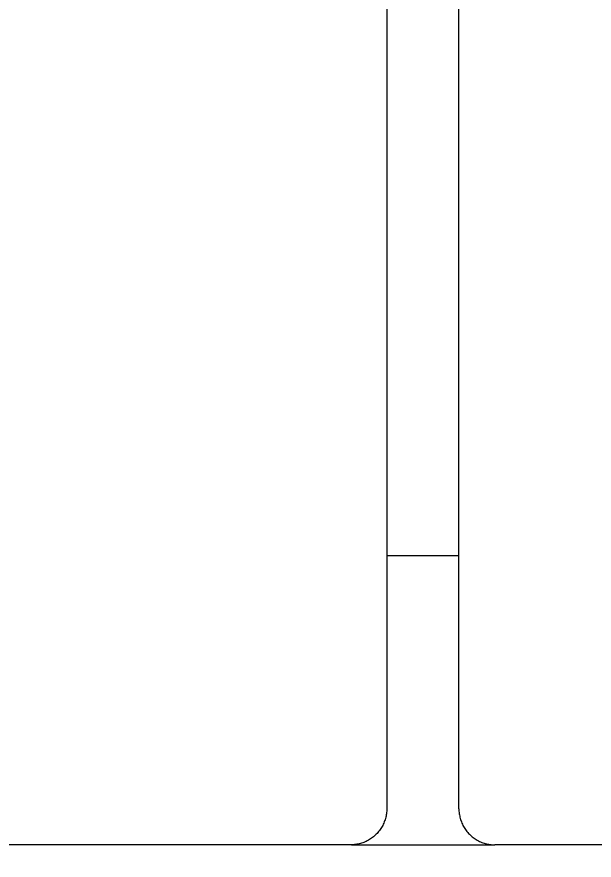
# Model space of a CAD drawing. Header units: millimetres. Extents: x -402 to 3954, y -41 to 3282.
# Drawn here: x -54.6 to 25.4, y 1250.8 to 1367.6 of the extents above; entities that cross this region are included whole.
import ezdxf

# ---------------------------------------------------------------- set-up
doc = ezdxf.new("R2010")
doc.units = ezdxf.units.MM
for name, color, linetype, lineweight in [('ZANO_O', 10, 'Continuous', 0), ('ZANO_R', 7, 'Continuous', 0), ('ZANO_W', 1, 'Continuous', 0)]:
    doc.layers.add(name, color=color, linetype=linetype, lineweight=lineweight)
doc.styles.add('Arial', font='arial.ttf')
doc.styles.get("Standard").update_dxf_attribs({"font": 'ARIALUNI.TTF'})
doc.dimstyles.new('pl i ang', dxfattribs={"dimtxt": 50, "dimasz": 50, "dimexe": 1.25, "dimexo": 0.625, "dimgap": 10, "dimtad": 1, "dimtoh": 1, "dimtxsty": 'Standard', "dimcen": 2.5, "dimclrd": 1, "dimclre": 1, "dimclrt": 1, "dimadec": 0, "dimazin": 0, "dimtfac": 1, "dimtmove": 0, "dimatfit": 3, "dimfxl": 1, "dimarcsym": 1})

# ---------------------------------------------------------------- blocks, each defined once
blk = doc.blocks.new('*D412')
at = {"layer": 'ZANO_W', "color": 1, "lineweight": -2}
for p, q in [((-143.37, 1252.91), (-143.37, 1074.44)), ((1744.62, 1252.39), (1744.62, 1074.44)), ((-103.37, 1084.44), (1704.62, 1084.44))]:
    blk.add_line(p, q, dxfattribs=at)
at = {"layer": 'ZANO_W', "color": 1}
for points in [[(-103.37, 1091.1), (-103.37, 1077.77), (-143.37, 1084.44)], [(1704.62, 1077.77), (1704.62, 1091.1), (1744.62, 1084.44)]]:
    blk.add_solid(points, dxfattribs=at)
at = {"layer": 'ZANO_W', "color": 1, "insert": (800.62, 1114.86), "char_height": 40, "attachment_point": 5, "style": 'Arial'}
blk.add_mtext('1888', dxfattribs=at)
blk = doc.blocks.new('*D426')
at = {"layer": 'ZANO_O', "color": 1, "lineweight": -2}
for p, q in [((-97.37, 1242.91), (-97.37, 1146.45)), ((1698.63, 1242.91), (1698.63, 1146.45)), ((-57.37, 1156.45), (1658.63, 1156.45))]:
    blk.add_line(p, q, dxfattribs=at)
at = {"layer": 'ZANO_O', "color": 1}
for points in [[(-57.37, 1163.12), (-57.37, 1149.78), (-97.37, 1156.45)], [(1658.63, 1149.78), (1658.63, 1163.12), (1698.63, 1156.45)]]:
    blk.add_solid(points, dxfattribs=at)
at = {"layer": 'ZANO_O', "color": 1, "insert": (800.63, 1186.87), "char_height": 40, "attachment_point": 5, "style": 'Arial'}
blk.add_mtext('1796', dxfattribs=at)

msp = doc.modelspace()

# ---------------------------------------------------------------- linework, layer by layer
at = {"layer": 'ZANO_R'}
for p, q in [((-3.37, 1697.91), (-3.37, 1257.91)), ((6.63, 1257.91), (6.63, 1697.91)), ((6.63, 1292.91), (-3.37, 1292.91)), ((-3.37, 1257.73), (-3.38, 1257.56)), ((-3.37, 1257.91), (-3.37, 1257.73)), ((6.63, 1257.91), (6.63, 1257.73)), ((6.63, 1257.73), (6.64, 1257.56)), ((-3.55, 1256.56), (-3.6, 1256.39)), ((-3.51, 1256.72), (-3.55, 1256.56)), ((-3.47, 1256.89), (-3.51, 1256.72)), ((-3.44, 1257.06), (-3.47, 1256.89)), ((-3.42, 1257.22), (-3.44, 1257.06)), ((-3.39, 1257.39), (-3.42, 1257.22)), ((-3.38, 1257.56), (-3.39, 1257.39)), ((6.64, 1257.56), (6.66, 1257.39)), ((6.66, 1257.39), (6.68, 1257.22)), ((6.68, 1257.22), (6.7, 1257.06)), ((6.7, 1257.06), (6.74, 1256.89)), ((6.74, 1256.89), (6.77, 1256.72)), ((6.77, 1256.72), (6.82, 1256.56)), ((6.82, 1256.56), (6.87, 1256.39)), ((-4.1, 1255.31), (-4.19, 1255.16)), ((-4.01, 1255.45), (-4.1, 1255.31)), ((-3.93, 1255.6), (-4.01, 1255.45)), ((-3.85, 1255.76), (-3.93, 1255.6)), ((-3.78, 1255.91), (-3.85, 1255.76)), ((-3.72, 1256.07), (-3.78, 1255.91)), ((-3.66, 1256.23), (-3.72, 1256.07)), ((-3.6, 1256.39), (-3.66, 1256.23)), ((6.87, 1256.39), (6.92, 1256.23)), ((6.92, 1256.23), (6.98, 1256.07)), ((6.98, 1256.07), (7.05, 1255.91)), ((7.05, 1255.91), (7.12, 1255.76)), ((7.12, 1255.76), (7.19, 1255.6)), ((7.19, 1255.6), (7.27, 1255.45)), ((7.27, 1255.45), (7.36, 1255.31)), ((7.36, 1255.31), (7.45, 1255.16)), ((-5.08, 1254.14), (-5.21, 1254.03)), ((-4.96, 1254.25), (-5.08, 1254.14)), ((-4.83, 1254.37), (-4.96, 1254.25)), ((-4.71, 1254.49), (-4.83, 1254.37)), ((-4.6, 1254.62), (-4.71, 1254.49)), ((-4.49, 1254.75), (-4.6, 1254.62)), ((-4.38, 1254.88), (-4.49, 1254.75)), ((-4.28, 1255.02), (-4.38, 1254.88)), ((-4.19, 1255.16), (-4.28, 1255.02)), ((7.45, 1255.16), (7.55, 1255.02)), ((7.55, 1255.02), (7.65, 1254.88)), ((7.65, 1254.88), (7.75, 1254.75)), ((7.75, 1254.75), (7.86, 1254.62)), ((7.86, 1254.62), (7.98, 1254.49)), ((7.98, 1254.49), (8.1, 1254.37)), ((8.1, 1254.37), (8.22, 1254.25)), ((8.22, 1254.25), (8.35, 1254.14)), ((8.35, 1254.14), (8.48, 1254.03)), ((-8.03, 1252.92), (-8.2, 1252.91)), ((-7.86, 1252.93), (-8.03, 1252.92)), ((-7.69, 1252.95), (-7.86, 1252.93)), ((-7.52, 1252.98), (-7.69, 1252.95)), ((-7.35, 1253.01), (-7.52, 1252.98)), ((-7.18, 1253.05), (-7.35, 1253.01)), ((-7.02, 1253.09), (-7.18, 1253.05)), ((-6.86, 1253.14), (-7.02, 1253.09)), ((-6.69, 1253.19), (-6.86, 1253.14)), ((-6.53, 1253.25), (-6.69, 1253.19)), ((-6.38, 1253.32), (-6.53, 1253.25)), ((-6.22, 1253.39), (-6.38, 1253.32)), ((-6.07, 1253.47), (-6.22, 1253.39)), ((-5.92, 1253.55), (-6.07, 1253.47)), ((-5.77, 1253.63), (-5.92, 1253.55)), ((-5.63, 1253.72), (-5.77, 1253.63)), ((-5.49, 1253.82), (-5.63, 1253.72)), ((-5.35, 1253.92), (-5.49, 1253.82)), ((-5.21, 1254.03), (-5.35, 1253.92)), ((8.48, 1254.03), (8.61, 1253.92)), ((8.61, 1253.92), (8.75, 1253.82)), ((8.75, 1253.82), (8.89, 1253.72)), ((8.89, 1253.72), (9.03, 1253.63)), ((9.03, 1253.63), (9.18, 1253.55)), ((9.18, 1253.55), (9.33, 1253.47)), ((9.33, 1253.47), (9.48, 1253.39)), ((9.48, 1253.39), (9.64, 1253.32)), ((9.64, 1253.32), (9.8, 1253.25)), ((9.8, 1253.25), (9.96, 1253.19)), ((9.96, 1253.19), (10.12, 1253.14)), ((10.12, 1253.14), (10.28, 1253.09)), ((10.28, 1253.09), (10.45, 1253.05)), ((10.45, 1253.05), (10.61, 1253.01)), ((10.61, 1253.01), (10.78, 1252.98)), ((10.78, 1252.98), (10.95, 1252.95)), ((10.95, 1252.95), (11.12, 1252.93)), ((11.12, 1252.93), (11.29, 1252.92)), ((11.29, 1252.92), (11.46, 1252.91)), ((-8.37, 1252.91), (-82.37, 1252.91)), ((-8.2, 1252.91), (-8.37, 1252.91)), ((-8.26, 1252.91), (11.52, 1252.91)), ((11.46, 1252.91), (11.63, 1252.91)), ((85.63, 1252.91), (11.63, 1252.91))]:
    msp.add_line(p, q, dxfattribs=at)

# ---------------------------------------------------------------- dimensions: what is measured, and where the dimension line sits
at = {"layer": 'ZANO_O'}
dim = msp.add_linear_dim(base=(1698.63, 1156.45), p1=(-97.37, 1252.91), p2=(1698.63, 1252.91), dimstyle='pl i ang', override={"dimtxt": 40, "dimasz": 40, "dimexe": 10, "dimexo": 10, "dimtoh": 0, "dimdec": 0, "dimtxsty": 'Arial', "dimtdec": 0, "dimtmove": 1}, dxfattribs=at)
dim.commit()
dim.dimension.update_dxf_attribs({"geometry": '*D426', "text_midpoint": (800.63, 1186.87)})
at = {"layer": 'ZANO_W'}
dim = msp.add_linear_dim(base=(1744.62, 1084.44), p1=(-143.37, 1262.91), p2=(1744.62, 1262.39), dimstyle='pl i ang', override={"dimtxt": 40, "dimasz": 40, "dimexe": 10, "dimexo": 10, "dimtoh": 0, "dimdec": 0, "dimtxsty": 'Arial', "dimtdec": 0, "dimtmove": 1}, dxfattribs=at)
dim.commit()
dim.dimension.update_dxf_attribs({"geometry": '*D412', "text_midpoint": (800.62, 1114.86)})

doc.saveas('drawing.dxf')
